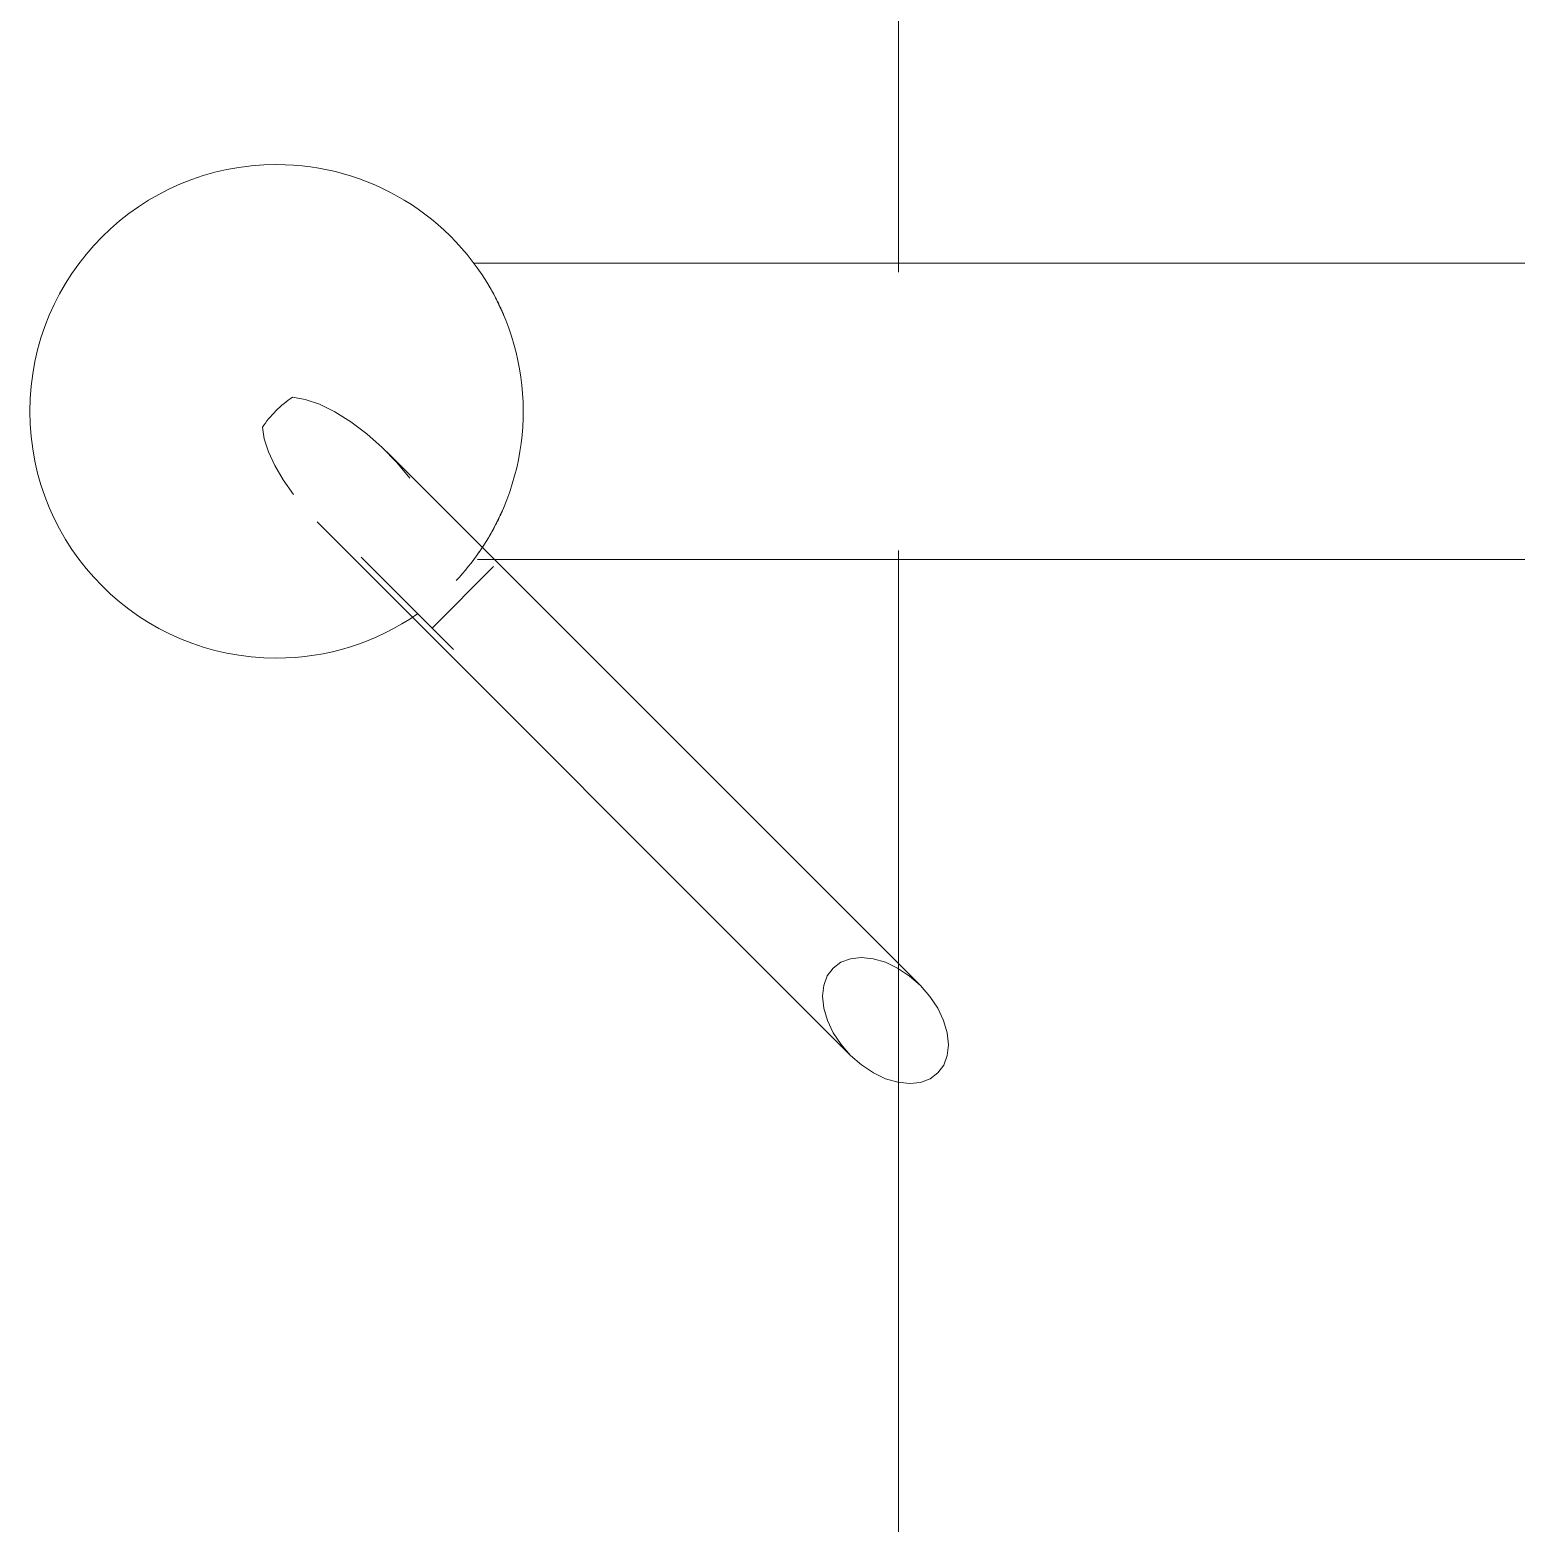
# Model space of a CAD drawing. Header units: millimetres. Extents: x -177800 to -26107, y -132450 to -18386.
# Drawn here: x -162799.4 to -162648.8, y -129015 to -128863.7 of the extents above; entities that cross this region are included whole.
import ezdxf

# ---------------------------------------------------------------- set-up
doc = ezdxf.new("R2010")
doc.units = ezdxf.units.MM
doc.layers.add('0-1', color=7, linetype='Continuous', lineweight=5)
doc.layers.add('M-_SANIFIXR_E', color=6, linetype='Continuous', lineweight=9, true_color=0xff00ff)

# ---------------------------------------------------------------- blocks, each defined once
blk = doc.blocks.new('IDA - Sink - Wall Mounted - Square - Roca_Diverter_460x600_basin-4437083-BLK 2 UPPER ROOF PLAN')
at = {"layer": 'M-_SANIFIXR_E'}
for p, q in [((-11.18, 8.91), (-65.24, -45.15)), ((-14.76, 4.46), (-24.13, -4.91)), ((-20.51, -1.29), (-14.76, 4.46)), ((-58.17, -52.23), (-4.11, 1.83)), ((-21.96, -2.74), (-15.72, -8.97)), ((-15, -7.33), (-15, -175.05)), ((15, -175.05), (15, -6.98)), ((-259.11, -50), (-14.09, -50)), ((-240.89, -50), (-14.09, -50)), ((14.09, -50), (259.11, -50)), ((14.09, -50), (240.89, -50))]:
    blk.add_line(p, q, dxfattribs=at)
at = {"layer": 'M-_SANIFIXR_E', "flags": 128}
for points in [[(-8.43, 11.31), (-6.95, 12.35), (-5.49, 13.2), (-4.09, 13.84), (-2.79, 14.26), (-1.61, 14.44)], [(1.43, 11.41), (1.21, 10.11), (0.72, 8.66), (-0.05, 7.1), (-1.05, 5.49), (-2.27, 3.87), (-3.65, 2.3), (-5.17, 0.83), (-6.76, -0.49)], [(-67.02, -54), (-67.61, -53.21), (-67.97, -52.25), (-68.09, -51.14), (-67.96, -49.95), (-67.6, -48.7), (-67, -47.46), (-66.21, -46.26), (-65.24, -45.15), (-64.14, -44.19), (-62.94, -43.39), (-61.69, -42.8), (-60.45, -42.43), (-59.25, -42.31), (-58.15, -42.43), (-57.18, -42.79), (-56.39, -43.38)], [(-56.39, -43.38), (-55.8, -44.17), (-55.44, -45.13), (-55.32, -46.24), (-55.45, -47.43), (-55.81, -48.68), (-56.41, -49.92), (-57.2, -51.12), (-58.17, -52.23), (-59.27, -53.19), (-60.47, -53.99), (-61.72, -54.58), (-62.96, -54.95), (-64.16, -55.07), (-65.26, -54.95), (-66.23, -54.59), (-67.02, -54)]]:
    blk.add_lwpolyline(points, dxfattribs=at)
at = {"layer": 'M-_SANIFIXR_E'}
for start, end in [(360, 180), (360, 180), (180, 214.8918), (235.2139, 360), (226.7539, 235.2769)]:
    blk.add_arc((0, 13.02), 25, start, end, dxfattribs=at)
for start_param, end_param in [(4.712389, 5.155867), (4.268911, 4.712389)]:
    blk.add_ellipse((-1.44, 11.58), major_axis=(-3.54, 3.54), ratio=0.422618, start_param=start_param, end_param=end_param, dxfattribs=at)
for points, knots in [([(-12.66, -8.54), (-12.26, -8.78), (-11.6, -9.14), (-10.69, -9.59), (-10.14, -9.84), (-9.85, -9.96), (-9.7, -10.03)], [0.6666667, 0.6666667, 0.6666667, 0.6666667, 0.7222222, 0.75, 0.7638889, 0.7777778, 0.7777778, 0.7777778, 0.7777778]), ([(9.7, -10.03), (9.85, -9.96), (10.14, -9.84), (10.69, -9.59), (11.6, -9.14), (12.26, -8.78), (12.66, -8.54)], [0.2222222, 0.2222222, 0.2222222, 0.2222222, 0.2361111, 0.25, 0.2777778, 0.3333333, 0.3333333, 0.3333333, 0.3333333])]:
    blk.add_open_spline(points, degree=3, knots=knots, dxfattribs=at)
blk = doc.blocks.new('1599_DB_A_BLK3_1STGD_R21_rvt-1-BLK 2 UPPER ROOF PLAN')
at = {"layer": 'M-_SANIFIXR_E', "rotation": 89.99999999999955}
blk.add_blockref('IDA - Sink - Wall Mounted - Square - Roca_Diverter_460x600_basin-4437083-BLK 2 UPPER ROOF PLAN', (-162761.37, -128902.37), dxfattribs=at)

msp = doc.modelspace()

# ---------------------------------------------------------------- block references
at = {"layer": '0-1'}
msp.add_blockref('1599_DB_A_BLK3_1STGD_R21_rvt-1-BLK 2 UPPER ROOF PLAN', (0, 0), dxfattribs=at)

doc.saveas('drawing.dxf')
